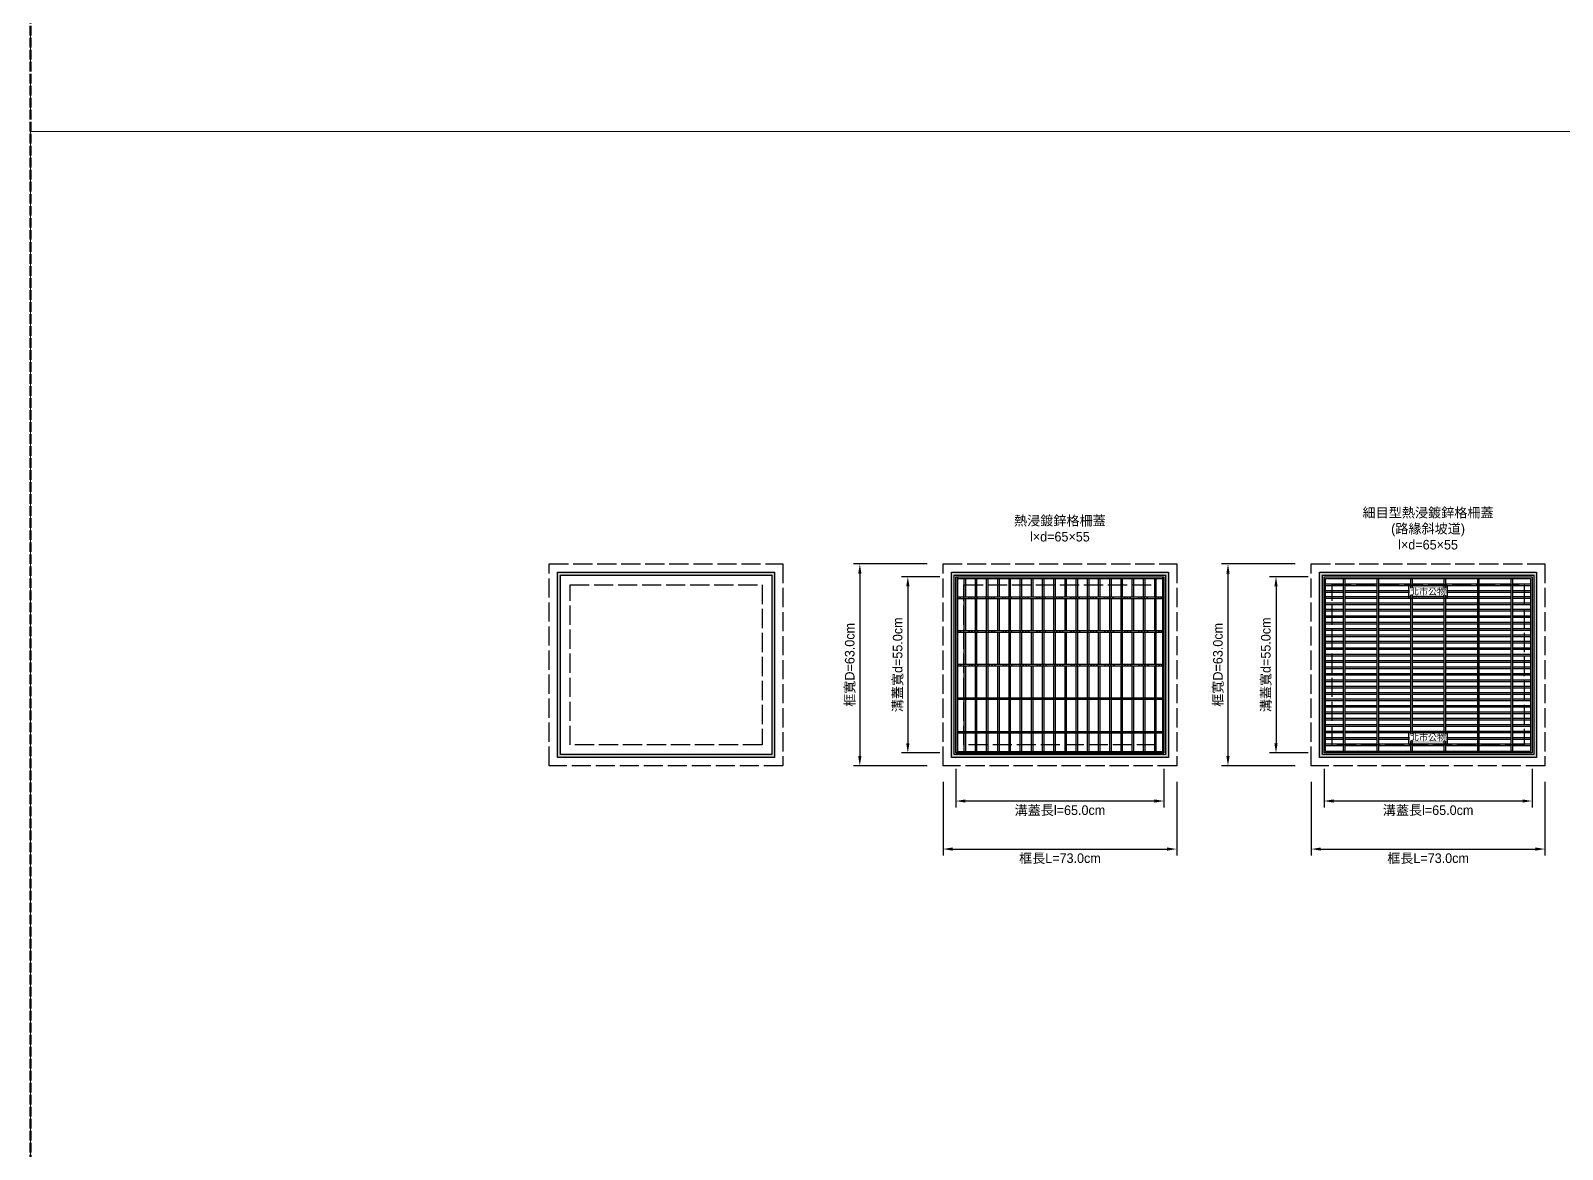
# Model space of a CAD drawing. Extents: x -7340 to 3675, y -3342 to 777.
# Drawn here: x 300 to 778.4, y -1047.8 to -698.5 of the extents above; entities that cross this region are included whole.
import ezdxf

# ---------------------------------------------------------------- set-up
doc = ezdxf.new("R2010")
doc.units = 0
doc.header["$MEASUREMENT"] = 0
doc.linetypes.add('ACAD_ISO02W100', pattern=[15, 12, -3])
doc.layers.add('一、3.基本-變更', color=1, linetype='Continuous', lineweight=50)
doc.layers.add('二、6.繪圖-其他施作項目', color=35, linetype='Continuous', lineweight=30)
doc.layers.add('一、4.基本-隱藏', color=9, linetype='ACAD_ISO02W100', lineweight=20, plot=False)
doc.layers.add('三、3.文字-註解文字', color=2, linetype='Continuous')
doc.styles.get("Standard").update_dxf_attribs({"font": 'kaiu.ttf', "height": 2})
doc.styles.add('註解文字', font='MS PGothic.ttf', dxfattribs={"height": 3})
doc.dimstyles.new('註解文字', dxfattribs={"dimtxt": 3, "dimasz": 3, "dimexe": 2, "dimexo": 5, "dimgap": 1, "dimtad": 2, "dimzin": 0, "dimdsep": 46, "dimtxsty": '註解文字', "dimcen": 0.1, "dimclrd": 144, "dimclre": 144, "dimclrt": 256, "dimadec": 0, "dimazin": 0, "dimtfac": 1, "dimtofl": 0, "dimtmove": 0, "dimatfit": 3, "dimfxl": 15, "dimtolj": 1, "dimtzin": 0, "dimlwd": -1, "dimlwe": -1, "dimarcsym": 1})
pattern_1 = [(45, (-698.8608, -687.8457), (-2.65165, 2.65165), []), (45, (-697.977, -687.8457), (-2.65165, 2.65165), []), (45, (-697.093, -687.8457), (-2.65165, 2.65165), []), (45, (-696.209, -687.8457), (-2.65165, 2.65165), [])]

# ---------------------------------------------------------------- blocks, each defined once
blk = doc.blocks.new('*D12')
at = {"layer": 'Defpoints', "color": 0, "transparency": 16777216}
for p in [(589, -869), (574, -924), (589, -924)]:
    blk.add_point(p, dxfattribs=at)
at = {"layer": '三、3.文字-註解文字', "color": 144, "transparency": 16777216}
for p, q in [((584, -869), (572, -869)), ((574, -872), (574, -921)), ((584, -924), (572, -924))]:
    blk.add_line(p, q, dxfattribs=at)
for points in [[(573.5, -872), (574.5, -872), (574, -869)], [(573.5, -921), (574.5, -921), (574, -924)]]:
    blk.add_solid(points, dxfattribs=at)
at = {"layer": '三、3.文字-註解文字', "transparency": 16777216, "insert": (570.97, -896.5), "char_height": 3, "attachment_point": 5, "rotation": 90, "style": '註解文字'}
blk.add_mtext('\\A1;溝蓋寬{\\fMS PGothic|b0|i0|c128|p34;d=55.0cm}', dxfattribs=at)
blk = doc.blocks.new('*D13')
at = {"layer": 'Defpoints', "color": 0, "transparency": 16777216}
for p in [(589, -924), (654, -924), (589, -939)]:
    blk.add_point(p, dxfattribs=at)
at = {"layer": '三、3.文字-註解文字', "color": 144, "transparency": 16777216}
for p, q in [((589, -929), (589, -941)), ((654, -929), (654, -941)), ((651, -939), (592, -939))]:
    blk.add_line(p, q, dxfattribs=at)
for points in [[(592, -938.5), (592, -939.5), (589, -939)], [(651, -938.5), (651, -939.5), (654, -939)]]:
    blk.add_solid(points, dxfattribs=at)
at = {"layer": '三、3.文字-註解文字', "transparency": 16777216, "insert": (621.5, -942.03), "char_height": 3, "attachment_point": 5, "style": '註解文字'}
blk.add_mtext('\\A1;溝蓋長l{\\fMS PGothic|b0|i0|c128|p34;=65.0cm}', dxfattribs=at)
blk = doc.blocks.new('*D18')
at = {"layer": 'Defpoints', "color": 0, "transparency": 16777216}
for p in [(704, -869), (689, -924), (704, -924)]:
    blk.add_point(p, dxfattribs=at)
at = {"layer": '三、3.文字-註解文字', "color": 144, "transparency": 16777216}
for p, q in [((699, -869), (687, -869)), ((689, -872), (689, -921)), ((699, -924), (687, -924))]:
    blk.add_line(p, q, dxfattribs=at)
for points in [[(688.5, -872), (689.5, -872), (689, -869)], [(688.5, -921), (689.5, -921), (689, -924)]]:
    blk.add_solid(points, dxfattribs=at)
at = {"layer": '三、3.文字-註解文字', "transparency": 16777216, "insert": (685.97, -896.5), "char_height": 3, "attachment_point": 5, "rotation": 90, "style": '註解文字'}
blk.add_mtext('\\A1;溝蓋寬{\\fMS PGothic|b0|i0|c128|p34;d=55.0cm}', dxfattribs=at)
blk = doc.blocks.new('*D19')
at = {"layer": 'Defpoints', "color": 0, "transparency": 16777216}
for p in [(704, -924), (769, -924), (704, -939)]:
    blk.add_point(p, dxfattribs=at)
at = {"layer": '三、3.文字-註解文字', "color": 144, "transparency": 16777216}
for p, q in [((704, -929), (704, -941)), ((769, -929), (769, -941)), ((766, -939), (707, -939))]:
    blk.add_line(p, q, dxfattribs=at)
for points in [[(707, -938.5), (707, -939.5), (704, -939)], [(766, -938.5), (766, -939.5), (769, -939)]]:
    blk.add_solid(points, dxfattribs=at)
at = {"layer": '三、3.文字-註解文字', "transparency": 16777216, "insert": (736.5, -942.03), "char_height": 3, "attachment_point": 5, "style": '註解文字'}
blk.add_mtext('\\A1;溝蓋長l{\\fMS PGothic|b0|i0|c128|p34;=65.0cm}', dxfattribs=at)
blk = doc.blocks.new('*D23')
at = {"layer": 'Defpoints', "color": 0, "transparency": 16777216}
for p in [(585, -928), (658, -928), (658, -954)]:
    blk.add_point(p, dxfattribs=at)
at = {"layer": '三、3.文字-註解文字', "color": 144, "transparency": 16777216}
for p, q in [((585, -933), (585, -956)), ((658, -933), (658, -956)), ((588, -954), (655, -954))]:
    blk.add_line(p, q, dxfattribs=at)
for points in [[(588, -953.5), (588, -954.5), (585, -954)], [(655, -953.5), (655, -954.5), (658, -954)]]:
    blk.add_solid(points, dxfattribs=at)
at = {"layer": '三、3.文字-註解文字', "transparency": 16777216, "insert": (621.5, -957.02), "char_height": 3, "attachment_point": 5, "style": '註解文字'}
blk.add_mtext('\\A1;框長L=73.0cm', dxfattribs=at)
blk = doc.blocks.new('*D24')
at = {"layer": 'Defpoints', "color": 0, "transparency": 16777216}
for p in [(585, -865), (559, -928), (585, -928)]:
    blk.add_point(p, dxfattribs=at)
at = {"layer": '三、3.文字-註解文字', "color": 144, "transparency": 16777216}
for p, q in [((580, -865), (557, -865)), ((559, -868), (559, -925)), ((580, -928), (557, -928))]:
    blk.add_line(p, q, dxfattribs=at)
for points in [[(558.5, -868), (559.5, -868), (559, -865)], [(558.5, -925), (559.5, -925), (559, -928)]]:
    blk.add_solid(points, dxfattribs=at)
at = {"layer": '三、3.文字-註解文字', "transparency": 16777216, "insert": (556.01, -896.5), "char_height": 3, "attachment_point": 5, "rotation": 90, "style": '註解文字'}
blk.add_mtext('\\A1;框寬D=63.0cm', dxfattribs=at)
blk = doc.blocks.new('*D25')
at = {"layer": 'Defpoints', "color": 0, "transparency": 16777216}
for p in [(700, -928), (773, -928), (773, -954)]:
    blk.add_point(p, dxfattribs=at)
at = {"layer": '三、3.文字-註解文字', "color": 144, "transparency": 16777216}
for p, q in [((700, -933), (700, -956)), ((773, -933), (773, -956)), ((703, -954), (770, -954))]:
    blk.add_line(p, q, dxfattribs=at)
for points in [[(703, -953.5), (703, -954.5), (700, -954)], [(770, -953.5), (770, -954.5), (773, -954)]]:
    blk.add_solid(points, dxfattribs=at)
at = {"layer": '三、3.文字-註解文字', "transparency": 16777216, "insert": (736.5, -957.02), "char_height": 3, "attachment_point": 5, "style": '註解文字'}
blk.add_mtext('\\A1;框長L=73.0cm', dxfattribs=at)
blk = doc.blocks.new('*D34')
at = {"layer": 'Defpoints', "color": 0, "transparency": 16777216}
for p in [(700, -865), (674, -928), (700, -928)]:
    blk.add_point(p, dxfattribs=at)
at = {"layer": '三、3.文字-註解文字', "color": 144, "transparency": 16777216}
for p, q in [((695, -865), (672, -865)), ((674, -868), (674, -925)), ((695, -928), (672, -928))]:
    blk.add_line(p, q, dxfattribs=at)
for points in [[(673.5, -868), (674.5, -868), (674, -865)], [(673.5, -925), (674.5, -925), (674, -928)]]:
    blk.add_solid(points, dxfattribs=at)
at = {"layer": '三、3.文字-註解文字', "transparency": 16777216, "insert": (671.01, -896.5), "char_height": 3, "attachment_point": 5, "rotation": 90, "style": '註解文字'}
blk.add_mtext('\\A1;框寬D=63.0cm', dxfattribs=at)

msp = doc.modelspace()

# ---------------------------------------------------------------- hatches: boundary and pattern name
at = {"layer": '二、6.繪圖-其他施作項目'}
h = msp.add_hatch(color=256, dxfattribs=at)
h.dxf.hatch_style = 1
h.paths.add_polyline_path([(464.6, -925.4), (532.4, -925.4), (532.4, -867.6), (464.6, -867.6)])
h.paths.add_polyline_path([(465.5, -868.5), (531.5, -868.5), (531.5, -924.5), (465.5, -924.5)], flags=16)
h = msp.add_hatch(color=256, dxfattribs=at)
h.dxf.hatch_style = 1
h.paths.add_polyline_path([(587.6, -925.4), (655.4, -925.4), (655.4, -867.6), (587.6, -867.6)])
h.paths.add_polyline_path([(588.5, -868.5), (654.5, -868.5), (654.5, -924.5), (588.5, -924.5)], flags=16)
h = msp.add_hatch(dxfattribs=at)
h.set_pattern_fill('ANSI34', color=256, scale=5)
h.set_pattern_definition(pattern_1)
h.paths.add_polyline_path([(653.5, -875.25), (589.5, -875.25), (589.5, -875.75), (653.5, -875.75)])
h = msp.add_hatch(color=256, dxfattribs=at)
h.dxf.hatch_style = 1
h.paths.add_polyline_path([(742.5, -875.75), (742.5, -871.75), (730.5, -871.75), (730.5, -875.75)])
h = msp.add_hatch(dxfattribs=at)
h.set_pattern_fill('ANSI34', color=256, scale=5)
h.set_pattern_definition(pattern_1)
h.paths.add_polyline_path([(653.5, -885.75), (589.5, -885.75), (589.5, -886.25), (653.5, -886.25)])
h = msp.add_hatch(dxfattribs=at)
h.set_pattern_fill('ANSI34', color=256, scale=5)
h.set_pattern_definition(pattern_1)
h.paths.add_polyline_path([(653.5, -896.25), (589.5, -896.25), (589.5, -896.75), (653.5, -896.75)])
h = msp.add_hatch(dxfattribs=at)
h.set_pattern_fill('ANSI34', color=256, scale=5)
h.set_pattern_definition(pattern_1)
h.paths.add_polyline_path([(653.5, -906.75), (589.5, -906.75), (589.5, -907.25), (653.5, -907.25)])
h = msp.add_hatch(dxfattribs=at)
h.set_pattern_fill('ANSI34', color=256, scale=5)
h.set_pattern_definition(pattern_1)
h.paths.add_polyline_path([(653.5, -917.25), (589.5, -917.25), (589.5, -917.75), (653.5, -917.75)])
h = msp.add_hatch(color=256, dxfattribs=at)
h.dxf.hatch_style = 1
h.paths.add_polyline_path([(742.5, -921.25), (742.5, -917.25), (730.5, -917.25), (730.5, -921.25)])

# ---------------------------------------------------------------- linework, layer by layer
at = {"layer": '一、4.基本-隱藏'}
msp.add_lwpolyline([(300, -730), (1050, -730), (1050, -397), (300, -397)], close=True, dxfattribs=at)
at = {"layer": '二、6.繪圖-其他施作項目', "linetype": 'ACAD_ISO02W100', "ltscale": 0.5}
for points in [[(462, -865), (535, -865), (535, -928), (462, -928)], [(585, -865), (658, -865), (658, -928), (585, -928)], [(468.5, -871.5), (528.5, -871.5), (528.5, -921.5), (468.5, -921.5)], [(591.5, -871.5), (651.5, -871.5), (651.5, -921.5), (591.5, -921.5)]]:
    msp.add_lwpolyline(points, close=True, dxfattribs=at)
at = {"layer": '二、6.繪圖-其他施作項目'}
for points in [[(464.6, -867.6), (532.4, -867.6), (532.4, -925.4), (464.6, -925.4)], [(465.5, -868.5), (531.5, -868.5), (531.5, -924.5), (465.5, -924.5)], [(587.6, -867.6), (655.4, -867.6), (655.4, -925.4), (587.6, -925.4)], [(588.5, -868.5), (654.5, -868.5), (654.5, -924.5), (588.5, -924.5)], [(589, -869), (654, -869), (654, -924), (589, -924)], [(704, -869), (769, -869), (769, -924), (704, -924)], [(730.5, -871.75), (742.5, -871.75), (742.5, -875.75), (730.5, -875.75)], [(730.5, -917.25), (742.5, -917.25), (742.5, -921.25), (730.5, -921.25)]]:
    msp.add_lwpolyline(points, close=True, dxfattribs=at)
for points in [[(589, -869), (654, -869)], [(589, -869), (589, -924)], [(589.5, -869), (589.5, -924)], [(589.5, -869.5), (653.5, -869.5)], [(591.5, -869.5), (591.5, -875.25)], [(592, -869.5), (592, -875.25)], [(595, -869.5), (595, -875.25)], [(595.5, -869.5), (595.5, -875.25)], [(598.5, -869.5), (598.5, -875.25)], [(599, -869.5), (599, -875.25)], [(602, -869.5), (602, -875.25)], [(602.5, -869.5), (602.5, -875.25)], [(605.5, -869.5), (605.5, -875.25)], [(606, -869.5), (606, -875.25)], [(609, -869.5), (609, -875.25)], [(609.5, -869.5), (609.5, -875.25)], [(612.5, -869.5), (612.5, -875.25)], [(613, -869.5), (613, -875.25)], [(616, -869.5), (616, -875.25)], [(616.5, -869.5), (616.5, -875.25)], [(619.5, -869.5), (619.5, -875.25)], [(620, -869.5), (620, -875.25)], [(623, -869.5), (623, -875.25)], [(623.5, -869.5), (623.5, -875.25)], [(626.5, -869.5), (626.5, -875.25)], [(627, -869.5), (627, -875.25)], [(630, -869.5), (630, -875.25)], [(630.5, -869.5), (630.5, -875.25)], [(633.5, -869.5), (633.5, -875.25)], [(634, -869.5), (634, -875.25)], [(637, -869.5), (637, -875.25)], [(637.5, -869.5), (637.5, -875.25)], [(640.5, -869.5), (640.5, -875.25)], [(641, -869.5), (641, -875.25)], [(644, -869.5), (644, -875.25)], [(644.5, -869.5), (644.5, -875.25)], [(647.5, -869.5), (647.5, -875.25)], [(648, -869.5), (648, -875.25)], [(651, -869.5), (651, -875.25)], [(651.5, -869.5), (651.5, -875.25)], [(653.5, -869), (653.5, -924)], [(654, -869), (654, -924)], [(704.5, -869.5), (768.5, -869.5)], [(704.5, -923.5), (704.5, -869.5)], [(710, -869.5), (710, -923.5)], [(710.5, -869.5), (710.5, -923.5)], [(720.5, -869.5), (720.5, -923.5)], [(721, -869.5), (721, -923.5)], [(731, -869.5), (731, -923.5)], [(731.5, -869.5), (731.5, -923.5)], [(741.5, -923.5), (741.5, -869.5)], [(742, -923.5), (742, -869.5)], [(752, -923.5), (752, -869.5)], [(752.5, -923.5), (752.5, -869.5)], [(762.5, -923.5), (762.5, -869.5)], [(763, -923.5), (763, -869.5)], [(768.5, -869.5), (768.5, -923.5)], [(589.5, -875.25), (653.5, -875.25)], [(704.5, -871.25), (710, -871.25)], [(704.5, -871.75), (710, -871.75)], [(704.5, -873.25), (710, -873.25)], [(704.5, -873.75), (710, -873.75)], [(710, -875.25), (704.5, -875.25)], [(710.5, -871.25), (720.5, -871.25)], [(710.5, -871.75), (720.5, -871.75)], [(710.5, -873.25), (720.5, -873.25)], [(710.5, -873.75), (720.5, -873.75)], [(720.5, -875.25), (710.5, -875.25)], [(721, -871.25), (731, -871.25)], [(721, -871.75), (731, -871.75)], [(721, -873.25), (731, -873.25)], [(721, -873.75), (731, -873.75)], [(731, -875.25), (721, -875.25)], [(731.5, -871.25), (741.5, -871.25)], [(731.5, -871.75), (741.5, -871.75)], [(731.5, -873.25), (741.5, -873.25)], [(731.5, -873.75), (741.5, -873.75)], [(741.5, -875.25), (731.5, -875.25)], [(742, -871.25), (752, -871.25)], [(742, -871.75), (752, -871.75)], [(742, -873.25), (752, -873.25)], [(742, -873.75), (752, -873.75)], [(752, -875.25), (742, -875.25)], [(752.5, -871.25), (762.5, -871.25)], [(752.5, -871.75), (762.5, -871.75)], [(752.5, -873.25), (762.5, -873.25)], [(752.5, -873.75), (762.5, -873.75)], [(762.5, -875.25), (752.5, -875.25)], [(763, -871.25), (768.5, -871.25)], [(763, -871.75), (768.5, -871.75)], [(763, -873.25), (768.5, -873.25)], [(763, -873.75), (768.5, -873.75)], [(768.5, -875.25), (763, -875.25)], [(589.5, -875.75), (653.5, -875.75)], [(591.5, -875.75), (591.5, -885.75)], [(592, -875.75), (592, -885.75)], [(595, -875.75), (595, -885.75)], [(595.5, -875.75), (595.5, -885.75)], [(598.5, -875.75), (598.5, -885.75)], [(599, -875.75), (599, -885.75)], [(602, -875.75), (602, -885.75)], [(602.5, -875.75), (602.5, -885.75)], [(605.5, -875.75), (605.5, -885.75)], [(606, -875.75), (606, -885.75)], [(609, -875.75), (609, -885.75)], [(609.5, -875.75), (609.5, -885.75)], [(612.5, -875.75), (612.5, -885.75)], [(613, -875.75), (613, -885.75)], [(616, -875.75), (616, -885.75)], [(616.5, -875.75), (616.5, -885.75)], [(619.5, -875.75), (619.5, -885.75)], [(620, -875.75), (620, -885.75)], [(623, -875.75), (623, -885.75)], [(623.5, -875.75), (623.5, -885.75)], [(626.5, -875.75), (626.5, -885.75)], [(627, -875.75), (627, -885.75)], [(630, -875.75), (630, -885.75)], [(630.5, -875.75), (630.5, -885.75)], [(633.5, -875.75), (633.5, -885.75)], [(634, -875.75), (634, -885.75)], [(637, -875.75), (637, -885.75)], [(637.5, -875.75), (637.5, -885.75)], [(640.5, -875.75), (640.5, -885.75)], [(641, -875.75), (641, -885.75)], [(644, -875.75), (644, -885.75)], [(644.5, -875.75), (644.5, -885.75)], [(647.5, -875.75), (647.5, -885.75)], [(648, -875.75), (648, -885.75)], [(651, -875.75), (651, -885.75)], [(651.5, -875.75), (651.5, -885.75)], [(710, -875.75), (704.5, -875.75)], [(710, -877.25), (704.5, -877.25)], [(710, -877.75), (704.5, -877.75)], [(710, -879.25), (704.5, -879.25)], [(710, -879.75), (704.5, -879.75)], [(720.5, -875.75), (710.5, -875.75)], [(720.5, -877.25), (710.5, -877.25)], [(720.5, -877.75), (710.5, -877.75)], [(720.5, -879.25), (710.5, -879.25)], [(720.5, -879.75), (710.5, -879.75)], [(731, -875.75), (721, -875.75)], [(731, -877.25), (721, -877.25)], [(731, -877.75), (721, -877.75)], [(731, -879.25), (721, -879.25)], [(731, -879.75), (721, -879.75)], [(741.5, -875.75), (731.5, -875.75)], [(741.5, -877.25), (731.5, -877.25)], [(741.5, -877.75), (731.5, -877.75)], [(741.5, -879.25), (731.5, -879.25)], [(741.5, -879.75), (731.5, -879.75)], [(752, -875.75), (742, -875.75)], [(752, -877.25), (742, -877.25)], [(752, -877.75), (742, -877.75)], [(752, -879.25), (742, -879.25)], [(752, -879.75), (742, -879.75)], [(762.5, -875.75), (752.5, -875.75)], [(762.5, -877.25), (752.5, -877.25)], [(762.5, -877.75), (752.5, -877.75)], [(762.5, -879.25), (752.5, -879.25)], [(762.5, -879.75), (752.5, -879.75)], [(768.5, -875.75), (763, -875.75)], [(768.5, -877.25), (763, -877.25)], [(768.5, -877.75), (763, -877.75)], [(768.5, -879.25), (763, -879.25)], [(768.5, -879.75), (763, -879.75)], [(710, -881.25), (704.5, -881.25)], [(710, -881.75), (704.5, -881.75)], [(710, -883.25), (704.5, -883.25)], [(710, -883.75), (704.5, -883.75)], [(720.5, -881.25), (710.5, -881.25)], [(720.5, -881.75), (710.5, -881.75)], [(720.5, -883.25), (710.5, -883.25)], [(720.5, -883.75), (710.5, -883.75)], [(731, -881.25), (721, -881.25)], [(731, -881.75), (721, -881.75)], [(731, -883.25), (721, -883.25)], [(731, -883.75), (721, -883.75)], [(741.5, -881.25), (731.5, -881.25)], [(741.5, -881.75), (731.5, -881.75)], [(741.5, -883.25), (731.5, -883.25)], [(741.5, -883.75), (731.5, -883.75)], [(752, -881.25), (742, -881.25)], [(752, -881.75), (742, -881.75)], [(752, -883.25), (742, -883.25)], [(752, -883.75), (742, -883.75)], [(762.5, -881.25), (752.5, -881.25)], [(762.5, -881.75), (752.5, -881.75)], [(762.5, -883.25), (752.5, -883.25)], [(762.5, -883.75), (752.5, -883.75)], [(768.5, -881.25), (763, -881.25)], [(768.5, -881.75), (763, -881.75)], [(768.5, -883.25), (763, -883.25)], [(768.5, -883.75), (763, -883.75)], [(589.5, -885.75), (653.5, -885.75)], [(589.5, -886.25), (653.5, -886.25)], [(591.5, -886.25), (591.5, -896.25)], [(592, -886.25), (592, -896.25)], [(595, -886.25), (595, -896.25)], [(595.5, -886.25), (595.5, -896.25)], [(598.5, -886.25), (598.5, -896.25)], [(599, -886.25), (599, -896.25)], [(602, -886.25), (602, -896.25)], [(602.5, -886.25), (602.5, -896.25)], [(605.5, -886.25), (605.5, -896.25)], [(606, -886.25), (606, -896.25)], [(609, -886.25), (609, -896.25)], [(609.5, -886.25), (609.5, -896.25)], [(612.5, -886.25), (612.5, -896.25)], [(613, -886.25), (613, -896.25)], [(616, -886.25), (616, -896.25)], [(616.5, -886.25), (616.5, -896.25)], [(619.5, -886.25), (619.5, -896.25)], [(620, -886.25), (620, -896.25)], [(623, -886.25), (623, -896.25)], [(623.5, -886.25), (623.5, -896.25)], [(626.5, -886.25), (626.5, -896.25)], [(627, -886.25), (627, -896.25)], [(630, -886.25), (630, -896.25)], [(630.5, -886.25), (630.5, -896.25)], [(633.5, -886.25), (633.5, -896.25)], [(634, -886.25), (634, -896.25)], [(637, -886.25), (637, -896.25)], [(637.5, -886.25), (637.5, -896.25)], [(640.5, -886.25), (640.5, -896.25)], [(641, -886.25), (641, -896.25)], [(644, -886.25), (644, -896.25)], [(644.5, -886.25), (644.5, -896.25)], [(647.5, -886.25), (647.5, -896.25)], [(648, -886.25), (648, -896.25)], [(651, -886.25), (651, -896.25)], [(651.5, -886.25), (651.5, -896.25)], [(710, -885.25), (704.5, -885.25)], [(710, -885.75), (704.5, -885.75)], [(710, -887.25), (704.5, -887.25)], [(710, -887.75), (704.5, -887.75)], [(710, -889.25), (704.5, -889.25)], [(710, -889.75), (704.5, -889.75)], [(720.5, -885.25), (710.5, -885.25)], [(720.5, -885.75), (710.5, -885.75)], [(720.5, -887.25), (710.5, -887.25)], [(720.5, -887.75), (710.5, -887.75)], [(720.5, -889.25), (710.5, -889.25)], [(720.5, -889.75), (710.5, -889.75)], [(731, -885.25), (721, -885.25)], [(731, -885.75), (721, -885.75)], [(731, -887.25), (721, -887.25)], [(731, -887.75), (721, -887.75)], [(731, -889.25), (721, -889.25)], [(731, -889.75), (721, -889.75)], [(741.5, -885.25), (731.5, -885.25)], [(741.5, -885.75), (731.5, -885.75)], [(741.5, -887.25), (731.5, -887.25)], [(741.5, -887.75), (731.5, -887.75)], [(741.5, -889.25), (731.5, -889.25)], [(741.5, -889.75), (731.5, -889.75)], [(752, -885.25), (742, -885.25)], [(752, -885.75), (742, -885.75)], [(752, -887.25), (742, -887.25)], [(752, -887.75), (742, -887.75)], [(752, -889.25), (742, -889.25)], [(752, -889.75), (742, -889.75)], [(762.5, -885.25), (752.5, -885.25)], [(762.5, -885.75), (752.5, -885.75)], [(762.5, -887.25), (752.5, -887.25)], [(762.5, -887.75), (752.5, -887.75)], [(762.5, -889.25), (752.5, -889.25)], [(762.5, -889.75), (752.5, -889.75)], [(768.5, -885.25), (763, -885.25)], [(768.5, -885.75), (763, -885.75)], [(768.5, -887.25), (763, -887.25)], [(768.5, -887.75), (763, -887.75)], [(768.5, -889.25), (763, -889.25)], [(768.5, -889.75), (763, -889.75)], [(710, -891.25), (704.5, -891.25)], [(710, -891.75), (704.5, -891.75)], [(710, -893.25), (704.5, -893.25)], [(710, -893.75), (704.5, -893.75)], [(720.5, -891.25), (710.5, -891.25)], [(720.5, -891.75), (710.5, -891.75)], [(720.5, -893.25), (710.5, -893.25)], [(720.5, -893.75), (710.5, -893.75)], [(731, -891.25), (721, -891.25)], [(731, -891.75), (721, -891.75)], [(731, -893.25), (721, -893.25)], [(731, -893.75), (721, -893.75)], [(741.5, -891.25), (731.5, -891.25)], [(741.5, -891.75), (731.5, -891.75)], [(741.5, -893.25), (731.5, -893.25)], [(741.5, -893.75), (731.5, -893.75)], [(752, -891.25), (742, -891.25)], [(752, -891.75), (742, -891.75)], [(752, -893.25), (742, -893.25)], [(752, -893.75), (742, -893.75)], [(762.5, -891.25), (752.5, -891.25)], [(762.5, -891.75), (752.5, -891.75)], [(762.5, -893.25), (752.5, -893.25)], [(762.5, -893.75), (752.5, -893.75)], [(768.5, -891.25), (763, -891.25)], [(768.5, -891.75), (763, -891.75)], [(768.5, -893.25), (763, -893.25)], [(768.5, -893.75), (763, -893.75)], [(589.5, -896.25), (653.5, -896.25)], [(589.5, -896.75), (653.5, -896.75)], [(591.5, -896.75), (591.5, -906.75)], [(592, -896.75), (592, -906.75)], [(595, -896.75), (595, -906.75)], [(595.5, -896.75), (595.5, -906.75)], [(598.5, -896.75), (598.5, -906.75)], [(599, -896.75), (599, -906.75)], [(602, -896.75), (602, -906.75)], [(602.5, -896.75), (602.5, -906.75)], [(605.5, -896.75), (605.5, -906.75)], [(606, -896.75), (606, -906.75)], [(609, -896.75), (609, -906.75)], [(609.5, -896.75), (609.5, -906.75)], [(612.5, -896.75), (612.5, -906.75)], [(613, -896.75), (613, -906.75)], [(616, -896.75), (616, -906.75)], [(616.5, -896.75), (616.5, -906.75)], [(619.5, -896.75), (619.5, -906.75)], [(620, -896.75), (620, -906.75)], [(623, -896.75), (623, -906.75)], [(623.5, -896.75), (623.5, -906.75)], [(626.5, -896.75), (626.5, -906.75)], [(627, -896.75), (627, -906.75)], [(630, -896.75), (630, -906.75)], [(630.5, -896.75), (630.5, -906.75)], [(633.5, -896.75), (633.5, -906.75)], [(634, -896.75), (634, -906.75)], [(637, -896.75), (637, -906.75)], [(637.5, -896.75), (637.5, -906.75)], [(640.5, -896.75), (640.5, -906.75)], [(641, -896.75), (641, -906.75)], [(644, -896.75), (644, -906.75)], [(644.5, -896.75), (644.5, -906.75)], [(647.5, -896.75), (647.5, -906.75)], [(648, -896.75), (648, -906.75)], [(651, -896.75), (651, -906.75)], [(651.5, -896.75), (651.5, -906.75)], [(710, -895.25), (704.5, -895.25)], [(710, -895.75), (704.5, -895.75)], [(710, -897.25), (704.5, -897.25)], [(710, -897.75), (704.5, -897.75)], [(710, -899.25), (704.5, -899.25)], [(720.5, -895.25), (710.5, -895.25)], [(720.5, -895.75), (710.5, -895.75)], [(720.5, -897.25), (710.5, -897.25)], [(720.5, -897.75), (710.5, -897.75)], [(720.5, -899.25), (710.5, -899.25)], [(731, -895.25), (721, -895.25)], [(731, -895.75), (721, -895.75)], [(731, -897.25), (721, -897.25)], [(731, -897.75), (721, -897.75)], [(731, -899.25), (721, -899.25)], [(741.5, -895.25), (731.5, -895.25)], [(741.5, -895.75), (731.5, -895.75)], [(741.5, -897.25), (731.5, -897.25)], [(741.5, -897.75), (731.5, -897.75)], [(741.5, -899.25), (731.5, -899.25)], [(752, -895.25), (742, -895.25)], [(752, -895.75), (742, -895.75)], [(752, -897.25), (742, -897.25)], [(752, -897.75), (742, -897.75)], [(752, -899.25), (742, -899.25)], [(762.5, -895.25), (752.5, -895.25)], [(762.5, -895.75), (752.5, -895.75)], [(762.5, -897.25), (752.5, -897.25)], [(762.5, -897.75), (752.5, -897.75)], [(762.5, -899.25), (752.5, -899.25)], [(768.5, -895.25), (763, -895.25)], [(768.5, -895.75), (763, -895.75)], [(768.5, -897.25), (763, -897.25)], [(768.5, -897.75), (763, -897.75)], [(768.5, -899.25), (763, -899.25)], [(710, -899.75), (704.5, -899.75)], [(710, -901.25), (704.5, -901.25)], [(710, -901.75), (704.5, -901.75)], [(710, -903.25), (704.5, -903.25)], [(710, -903.75), (704.5, -903.75)], [(720.5, -899.75), (710.5, -899.75)], [(720.5, -901.25), (710.5, -901.25)], [(720.5, -901.75), (710.5, -901.75)], [(720.5, -903.25), (710.5, -903.25)], [(720.5, -903.75), (710.5, -903.75)], [(731, -899.75), (721, -899.75)], [(731, -901.25), (721, -901.25)], [(731, -901.75), (721, -901.75)], [(731, -903.25), (721, -903.25)], [(731, -903.75), (721, -903.75)], [(741.5, -899.75), (731.5, -899.75)], [(741.5, -901.25), (731.5, -901.25)], [(741.5, -901.75), (731.5, -901.75)], [(741.5, -903.25), (731.5, -903.25)], [(741.5, -903.75), (731.5, -903.75)], [(752, -899.75), (742, -899.75)], [(752, -901.25), (742, -901.25)], [(752, -901.75), (742, -901.75)], [(752, -903.25), (742, -903.25)], [(752, -903.75), (742, -903.75)], [(762.5, -899.75), (752.5, -899.75)], [(762.5, -901.25), (752.5, -901.25)], [(762.5, -901.75), (752.5, -901.75)], [(762.5, -903.25), (752.5, -903.25)], [(762.5, -903.75), (752.5, -903.75)], [(768.5, -899.75), (763, -899.75)], [(768.5, -901.25), (763, -901.25)], [(768.5, -901.75), (763, -901.75)], [(768.5, -903.25), (763, -903.25)], [(768.5, -903.75), (763, -903.75)], [(589.5, -906.75), (653.5, -906.75)], [(589.5, -907.25), (653.5, -907.25)], [(591.5, -907.25), (591.5, -917.25)], [(592, -907.25), (592, -917.25)], [(595, -907.25), (595, -917.25)], [(595.5, -907.25), (595.5, -917.25)], [(598.5, -907.25), (598.5, -917.25)], [(599, -907.25), (599, -917.25)], [(602, -907.25), (602, -917.25)], [(602.5, -907.25), (602.5, -917.25)], [(605.5, -907.25), (605.5, -917.25)], [(606, -907.25), (606, -917.25)], [(609, -907.25), (609, -917.25)], [(609.5, -907.25), (609.5, -917.25)], [(612.5, -907.25), (612.5, -917.25)], [(613, -907.25), (613, -917.25)], [(616, -907.25), (616, -917.25)], [(616.5, -907.25), (616.5, -917.25)], [(619.5, -907.25), (619.5, -917.25)], [(620, -907.25), (620, -917.25)], [(623, -907.25), (623, -917.25)], [(623.5, -907.25), (623.5, -917.25)], [(626.5, -907.25), (626.5, -917.25)], [(627, -907.25), (627, -917.25)], [(630, -907.25), (630, -917.25)], [(630.5, -907.25), (630.5, -917.25)], [(633.5, -907.25), (633.5, -917.25)], [(634, -907.25), (634, -917.25)], [(637, -907.25), (637, -917.25)], [(637.5, -907.25), (637.5, -917.25)], [(640.5, -907.25), (640.5, -917.25)], [(641, -907.25), (641, -917.25)], [(644, -907.25), (644, -917.25)], [(644.5, -907.25), (644.5, -917.25)], [(647.5, -907.25), (647.5, -917.25)], [(648, -907.25), (648, -917.25)], [(651, -907.25), (651, -917.25)], [(651.5, -907.25), (651.5, -917.25)], [(710, -905.25), (704.5, -905.25)], [(710, -905.75), (704.5, -905.75)], [(710, -907.25), (704.5, -907.25)], [(710, -907.75), (704.5, -907.75)], [(720.5, -905.25), (710.5, -905.25)], [(720.5, -905.75), (710.5, -905.75)], [(720.5, -907.25), (710.5, -907.25)], [(720.5, -907.75), (710.5, -907.75)], [(731, -905.25), (721, -905.25)], [(731, -905.75), (721, -905.75)], [(731, -907.25), (721, -907.25)], [(731, -907.75), (721, -907.75)], [(741.5, -905.25), (731.5, -905.25)], [(741.5, -905.75), (731.5, -905.75)], [(741.5, -907.25), (731.5, -907.25)], [(741.5, -907.75), (731.5, -907.75)], [(752, -905.25), (742, -905.25)], [(752, -905.75), (742, -905.75)], [(752, -907.25), (742, -907.25)], [(752, -907.75), (742, -907.75)], [(762.5, -905.25), (752.5, -905.25)], [(762.5, -905.75), (752.5, -905.75)], [(762.5, -907.25), (752.5, -907.25)], [(762.5, -907.75), (752.5, -907.75)], [(768.5, -905.25), (763, -905.25)], [(768.5, -905.75), (763, -905.75)], [(768.5, -907.25), (763, -907.25)], [(768.5, -907.75), (763, -907.75)], [(710, -909.25), (704.5, -909.25)], [(710, -909.75), (704.5, -909.75)], [(710, -911.25), (704.5, -911.25)], [(710, -911.75), (704.5, -911.75)], [(710, -913.25), (704.5, -913.25)], [(710, -913.75), (704.5, -913.75)], [(720.5, -909.25), (710.5, -909.25)], [(720.5, -909.75), (710.5, -909.75)], [(720.5, -911.25), (710.5, -911.25)], [(720.5, -911.75), (710.5, -911.75)], [(720.5, -913.25), (710.5, -913.25)], [(720.5, -913.75), (710.5, -913.75)], [(731, -909.25), (721, -909.25)], [(731, -909.75), (721, -909.75)], [(731, -911.25), (721, -911.25)], [(731, -911.75), (721, -911.75)], [(731, -913.25), (721, -913.25)], [(731, -913.75), (721, -913.75)], [(741.5, -909.25), (731.5, -909.25)], [(741.5, -909.75), (731.5, -909.75)], [(741.5, -911.25), (731.5, -911.25)], [(741.5, -911.75), (731.5, -911.75)], [(741.5, -913.25), (731.5, -913.25)], [(741.5, -913.75), (731.5, -913.75)], [(752, -909.25), (742, -909.25)], [(752, -909.75), (742, -909.75)], [(752, -911.25), (742, -911.25)], [(752, -911.75), (742, -911.75)], [(752, -913.25), (742, -913.25)], [(752, -913.75), (742, -913.75)], [(762.5, -909.25), (752.5, -909.25)], [(762.5, -909.75), (752.5, -909.75)], [(762.5, -911.25), (752.5, -911.25)], [(762.5, -911.75), (752.5, -911.75)], [(762.5, -913.25), (752.5, -913.25)], [(762.5, -913.75), (752.5, -913.75)], [(768.5, -909.25), (763, -909.25)], [(768.5, -909.75), (763, -909.75)], [(768.5, -911.25), (763, -911.25)], [(768.5, -911.75), (763, -911.75)], [(768.5, -913.25), (763, -913.25)], [(768.5, -913.75), (763, -913.75)], [(589.5, -917.25), (653.5, -917.25)], [(589.5, -917.75), (653.5, -917.75)], [(591.5, -917.75), (591.5, -923.5)], [(592, -917.75), (592, -923.5)], [(595, -917.75), (595, -923.5)], [(595.5, -917.75), (595.5, -923.5)], [(598.5, -917.75), (598.5, -923.5)], [(599, -917.75), (599, -923.5)], [(602, -917.75), (602, -923.5)], [(602.5, -917.75), (602.5, -923.5)], [(605.5, -917.75), (605.5, -923.5)], [(606, -917.75), (606, -923.5)], [(609, -917.75), (609, -923.5)], [(609.5, -917.75), (609.5, -923.5)], [(612.5, -917.75), (612.5, -923.5)], [(613, -917.75), (613, -923.5)], [(616, -917.75), (616, -923.5)], [(616.5, -917.75), (616.5, -923.5)], [(619.5, -917.75), (619.5, -923.5)], [(620, -917.75), (620, -923.5)], [(623, -917.75), (623, -923.5)], [(623.5, -917.75), (623.5, -923.5)], [(626.5, -917.75), (626.5, -923.5)], [(627, -917.75), (627, -923.5)], [(630, -917.75), (630, -923.5)], [(630.5, -917.75), (630.5, -923.5)], [(633.5, -917.75), (633.5, -923.5)], [(634, -917.75), (634, -923.5)], [(637, -917.75), (637, -923.5)], [(637.5, -917.75), (637.5, -923.5)], [(640.5, -917.75), (640.5, -923.5)], [(641, -917.75), (641, -923.5)], [(644, -917.75), (644, -923.5)], [(644.5, -917.75), (644.5, -923.5)], [(647.5, -917.75), (647.5, -923.5)], [(648, -917.75), (648, -923.5)], [(651, -917.75), (651, -923.5)], [(651.5, -917.75), (651.5, -923.5)], [(710, -915.25), (704.5, -915.25)], [(710, -915.75), (704.5, -915.75)], [(710, -917.25), (704.5, -917.25)], [(710, -917.75), (704.5, -917.75)], [(720.5, -915.25), (710.5, -915.25)], [(720.5, -915.75), (710.5, -915.75)], [(720.5, -917.25), (710.5, -917.25)], [(720.5, -917.75), (710.5, -917.75)], [(731, -915.25), (721, -915.25)], [(731, -915.75), (721, -915.75)], [(731, -917.25), (721, -917.25)], [(731, -917.75), (721, -917.75)], [(741.5, -915.25), (731.5, -915.25)], [(741.5, -915.75), (731.5, -915.75)], [(741.5, -917.25), (731.5, -917.25)], [(741.5, -917.75), (731.5, -917.75)], [(752, -915.25), (742, -915.25)], [(752, -915.75), (742, -915.75)], [(752, -917.25), (742, -917.25)], [(752, -917.75), (742, -917.75)], [(762.5, -915.25), (752.5, -915.25)], [(762.5, -915.75), (752.5, -915.75)], [(762.5, -917.25), (752.5, -917.25)], [(762.5, -917.75), (752.5, -917.75)], [(768.5, -915.25), (763, -915.25)], [(768.5, -915.75), (763, -915.75)], [(768.5, -917.25), (763, -917.25)], [(768.5, -917.75), (763, -917.75)], [(710, -919.25), (704.5, -919.25)], [(710, -919.75), (704.5, -919.75)], [(710, -921.25), (704.5, -921.25)], [(710, -921.75), (704.5, -921.75)], [(720.5, -919.25), (710.5, -919.25)], [(720.5, -919.75), (710.5, -919.75)], [(720.5, -921.25), (710.5, -921.25)], [(720.5, -921.75), (710.5, -921.75)], [(731, -919.25), (721, -919.25)], [(731, -919.75), (721, -919.75)], [(731, -921.25), (721, -921.25)], [(731, -921.75), (721, -921.75)], [(741.5, -919.25), (731.5, -919.25)], [(741.5, -919.75), (731.5, -919.75)], [(741.5, -921.25), (731.5, -921.25)], [(741.5, -921.75), (731.5, -921.75)], [(752, -919.25), (742, -919.25)], [(752, -919.75), (742, -919.75)], [(752, -921.25), (742, -921.25)], [(752, -921.75), (742, -921.75)], [(762.5, -919.25), (752.5, -919.25)], [(762.5, -919.75), (752.5, -919.75)], [(762.5, -921.25), (752.5, -921.25)], [(762.5, -921.75), (752.5, -921.75)], [(768.5, -919.25), (763, -919.25)], [(768.5, -919.75), (763, -919.75)], [(768.5, -921.25), (763, -921.25)], [(768.5, -921.75), (763, -921.75)], [(589, -924), (654, -924)], [(589.5, -923.5), (653.5, -923.5)], [(768.5, -923.5), (704.5, -923.5)]]:
    msp.add_lwpolyline(points, dxfattribs=at)

# ---------------------------------------------------------------- texts
at = {"layer": '三、3.文字-註解文字', "char_height": 3, "attachment_point": 5, "style": '註解文字'}
for s, insert in [('{\\fMS PGothic|b0|i0|c128|p34;熱浸鍍鋅格柵蓋\\P}l{\\fMS PGothic|b0|i0|c128|p34;×d=65×55}', (621.5, -854)), ('{\\fMS PGothic|b0|i0|c128|p34;細目型熱浸鍍鋅格柵蓋\\P(路緣斜坡道)\\P}l{\\fMS PGothic|b0|i0|c128|p34;×d=65×55}', (736.5, -854))]:
    msp.add_mtext_dynamic_manual_height_columns(s, width=47.50959, gutter_width=15, heights=[0], dxfattribs=dict(at, insert=insert))

# ---------------------------------------------------------------- dimensions: what is measured, and where the dimension line sits
at = {"layer": '三、3.文字-註解文字'}
for base, p1, p2, text, picture, middle in [((559, -928), (585, -865), (585, -928), '框寬D=63.0cm', '*D24', (556.006, -896.5)), ((674, -928), (700, -865), (700, -928), '框寬D=63.0cm', '*D34', (671.006, -896.5)), ((574, -924), (589, -869), (589, -924), '溝蓋寬{\\fMS PGothic|b0|i0|c128|p34;d=55.0cm}', '*D12', (570.972, -896.5)), ((689, -924), (704, -869), (704, -924), '溝蓋寬{\\fMS PGothic|b0|i0|c128|p34;d=55.0cm}', '*D18', (685.972, -896.5))]:
    dim = msp.add_linear_dim(base=base, p1=p1, p2=p2, angle=90, text=text, dimstyle='註解文字', dxfattribs=at)
    dim.commit()
    dim.dimension.update_dxf_attribs({"geometry": picture, "text_midpoint": middle})
for base, p1, p2, text, picture, middle in [((658, -954), (585, -928), (658, -928), '框長L=73.0cm', '*D23', (621.5, -957.02)), ((589, -939), (654, -924), (589, -924), '溝蓋長l{\\fMS PGothic|b0|i0|c128|p34;=65.0cm}', '*D13', (621.5, -942.028)), ((773, -954), (700, -928), (773, -928), '框長L=73.0cm', '*D25', (736.5, -957.02)), ((704, -939), (769, -924), (704, -924), '溝蓋長l{\\fMS PGothic|b0|i0|c128|p34;=65.0cm}', '*D19', (736.5, -942.028))]:
    dim = msp.add_linear_dim(base=base, p1=p1, p2=p2, text=text, dimstyle='註解文字', dxfattribs=at)
    dim.commit()
    dim.dimension.update_dxf_attribs({"geometry": picture, "text_midpoint": middle})

# ---------------------------------------------------------------- next in the draw order: texts
at = {"layer": '二、6.繪圖-其他施作項目', "char_height": 2, "attachment_point": 5, "bg_fill": 3, "box_fill_scale": 1, "bg_fill_color": 256, "bg_fill_transparency": 0}
for insert in [(736.5, -873.75), (736.5, -919.25)]:
    msp.add_mtext_dynamic_manual_height_columns('北市公物', width=11.50445, gutter_width=10, heights=[0], dxfattribs=dict(at, insert=insert))

# ---------------------------------------------------------------- next in the draw order: hatches: boundary and pattern name
at = {"layer": '二、6.繪圖-其他施作項目'}
h = msp.add_hatch(color=256, dxfattribs=at)
h.dxf.hatch_style = 1
h.paths.add_polyline_path([(702.6, -925.4), (770.4, -925.4), (770.4, -867.6), (702.6, -867.6)])
h.paths.add_polyline_path([(703.5, -868.5), (769.5, -868.5), (769.5, -924.5), (703.5, -924.5)], flags=16)

# ---------------------------------------------------------------- next in the draw order: linework, layer by layer
at = {"layer": '一、3.基本-變更', "linetype": 'ACAD_ISO02W100', "ltscale": 0.25}
msp.add_lwpolyline([(1800, -397), (300, -397), (300, -1397), (1800, -1397)], close=True, dxfattribs=at)
at = {"layer": '一、4.基本-隱藏'}
msp.add_lwpolyline([(300, -1063), (1050, -1063), (1050, -730), (300, -730)], close=True, dxfattribs=at)
at = {"layer": '二、6.繪圖-其他施作項目', "linetype": 'ACAD_ISO02W100', "ltscale": 0.5}
for points in [[(700, -865), (773, -865), (773, -928), (700, -928)], [(706.5, -871.5), (766.5, -871.5), (766.5, -921.5), (706.5, -921.5)]]:
    msp.add_lwpolyline(points, close=True, dxfattribs=at)
at = {"layer": '二、6.繪圖-其他施作項目'}
for points in [[(702.6, -867.6), (770.4, -867.6), (770.4, -925.4), (702.6, -925.4)], [(703.5, -868.5), (769.5, -868.5), (769.5, -924.5), (703.5, -924.5)]]:
    msp.add_lwpolyline(points, close=True, dxfattribs=at)

doc.saveas('drawing.dxf')
